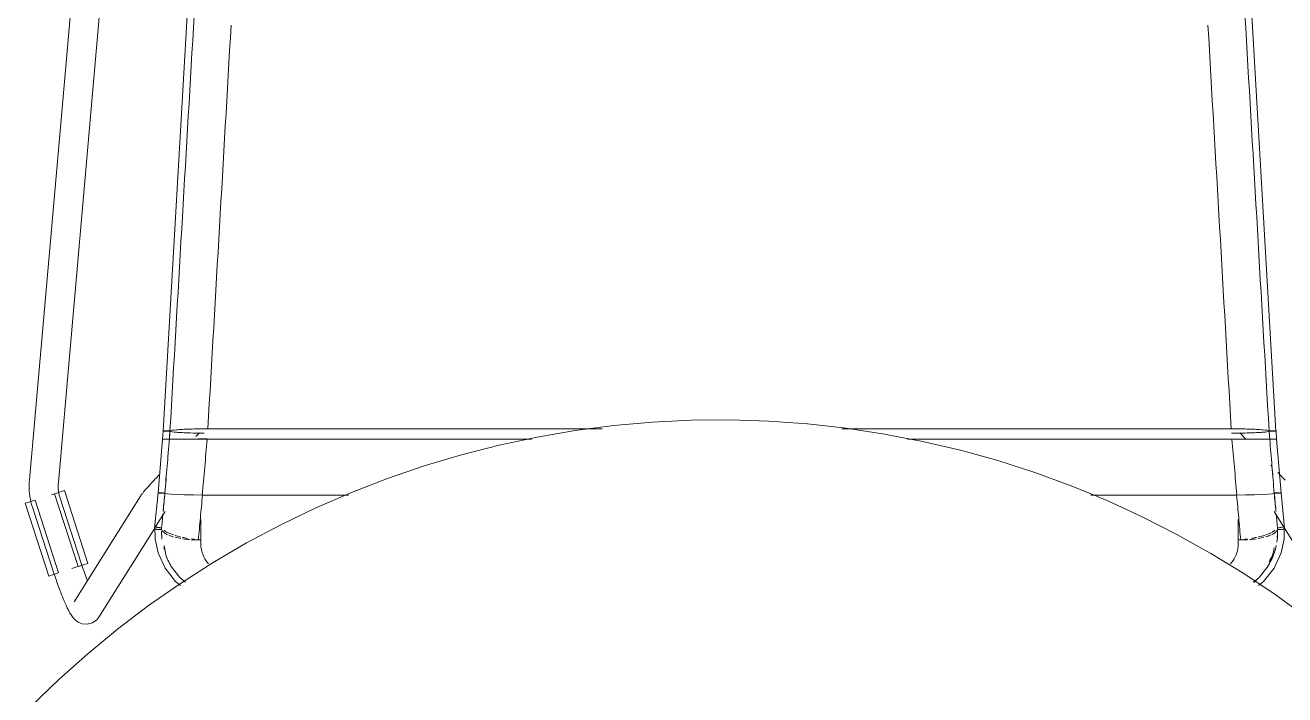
# Model space of a CAD drawing. Header units: millimetres. Extents: x 155927 to 295199, y -4084 to 97293.
# Drawn here: x 227177 to 227696, y 31394 to 31670 of the extents above; entities that cross this region are included whole.
import ezdxf

# ---------------------------------------------------------------- set-up
doc = ezdxf.new("R2010")
doc.units = ezdxf.units.MM
doc.header["$MEASUREMENT"] = 0
doc.layers.add('I-FURN', color=8, linetype='CONTINUOUS', lineweight=9)

msp = doc.modelspace()

# ---------------------------------------------------------------- linework, layer by layer
at = {"layer": 'I-FURN'}
for p, q in [((227217.74, 31926.27), (227178.79, 31482.95)), ((227190.74, 31481.9), (227228.04, 31906.4)), ((227253.22, 31834.98), (227233.93, 31503.07)), ((227673.46, 31834.98), (227692.74, 31503.07)), ((227435.68, 31506.71), (227419.74, 31505.28)), ((227451.66, 31507.49), (227435.68, 31506.71)), ((227467.66, 31507.64), (227451.66, 31507.49)), ((227483.65, 31507.15), (227467.66, 31507.64)), ((227499.61, 31506.02), (227483.65, 31507.15)), ((227233.66, 31499.71), (227233.93, 31503.07)), ((227234, 31503.1), (227233.93, 31503.07)), ((227233.93, 31503.07), (227234, 31503.04)), ((227234.19, 31503.13), (227234, 31503.1)), ((227234, 31503.04), (227234.19, 31503.02)), ((227234.48, 31503.15), (227234.19, 31503.13)), ((227234.19, 31503.02), (227234.49, 31503)), ((227234.86, 31503.17), (227234.48, 31503.15)), ((227234.49, 31503), (227234.87, 31502.98)), ((227235.31, 31503.18), (227234.86, 31503.17)), ((227234.87, 31502.98), (227235.32, 31502.97)), ((227235.8, 31503.18), (227235.31, 31503.18)), ((227235.32, 31502.97), (227235.81, 31502.96)), ((227236.3, 31503.18), (227235.8, 31503.18)), ((227235.81, 31502.96), (227236.31, 31502.96)), ((227236.77, 31503.17), (227236.3, 31503.18)), ((227236.31, 31502.96), (227236.78, 31502.97)), ((227237.66, 31503.38), (227236.77, 31503.17)), ((227236.78, 31502.97), (227237.68, 31502.76)), ((227239.41, 31503.58), (227237.66, 31503.38)), ((227237.68, 31502.76), (227239.43, 31502.57)), ((227241.91, 31503.74), (227239.41, 31503.58)), ((227239.43, 31502.57), (227241.93, 31502.41)), ((227245.04, 31503.86), (227241.91, 31503.74)), ((227241.93, 31502.41), (227245.05, 31502.29)), ((227248.6, 31503.94), (227245.04, 31503.86)), ((227245.05, 31502.29), (227248.6, 31502.21)), ((227248.9, 31502.33), (227247.43, 31500.8)), ((227252.39, 31503.97), (227248.6, 31503.94)), ((227248.6, 31502.21), (227250.85, 31502.18)), ((227414.98, 31503.97), (227252.39, 31503.97)), ((227252.39, 31503.97), (227414.98, 31503.97)), ((227403.88, 31503.22), (227388.11, 31500.52)), ((227419.74, 31505.28), (227403.88, 31503.22)), ((227515.51, 31504.25), (227499.61, 31506.02)), ((227674.29, 31503.97), (227513.72, 31503.97)), ((227513.72, 31503.97), (227674.29, 31503.97)), ((227531.33, 31501.84), (227515.51, 31504.25)), ((227547.03, 31498.81), (227531.33, 31501.84)), ((227678.08, 31503.94), (227674.29, 31503.97)), ((227674.4, 31502.18), (227678.08, 31502.21)), ((227680.35, 31499.66), (227677.78, 31502.33)), ((227681.64, 31503.86), (227678.08, 31503.94)), ((227678.08, 31502.21), (227681.63, 31502.29)), ((227681.63, 31502.29), (227684.75, 31502.41)), ((227684.77, 31503.74), (227681.64, 31503.86)), ((227684.75, 31502.41), (227687.25, 31502.57)), ((227687.27, 31503.58), (227684.77, 31503.74)), ((227687.25, 31502.57), (227689, 31502.76)), ((227689.02, 31503.38), (227687.27, 31503.58)), ((227689, 31502.76), (227689.9, 31502.97)), ((227689.91, 31503.17), (227689.02, 31503.38)), ((227689.9, 31502.97), (227690.37, 31502.96)), ((227690.38, 31503.18), (227689.91, 31503.17)), ((227690.37, 31502.96), (227690.87, 31502.96)), ((227690.88, 31503.18), (227690.38, 31503.18)), ((227690.87, 31502.96), (227691.36, 31502.97)), ((227691.37, 31503.18), (227690.88, 31503.18)), ((227691.36, 31502.97), (227691.81, 31502.98)), ((227691.82, 31503.17), (227691.37, 31503.18)), ((227691.81, 31502.98), (227692.19, 31503)), ((227692.2, 31503.15), (227691.82, 31503.17)), ((227692.19, 31503), (227692.49, 31503.02)), ((227692.49, 31503.13), (227692.2, 31503.15)), ((227692.68, 31503.1), (227692.49, 31503.13)), ((227692.49, 31503.02), (227692.68, 31503.04)), ((227692.74, 31503.07), (227692.68, 31503.1)), ((227692.68, 31503.04), (227692.74, 31503.07)), ((227693.02, 31499.71), (227692.75, 31503.07)), ((227233.66, 31499.71), (227231.84, 31477.51)), ((227233.66, 31499.71), (227233.73, 31499.72)), ((227233.73, 31499.72), (227233.66, 31499.71)), ((227233.73, 31499.71), (227233.66, 31499.71)), ((227233.66, 31499.71), (227233.72, 31499.71)), ((227233.91, 31499.71), (227234.21, 31499.71)), ((227234.21, 31499.71), (227233.92, 31499.71)), ((227234.21, 31499.72), (227234.6, 31499.72)), ((227234.59, 31499.72), (227234.21, 31499.72)), ((227234.59, 31499.71), (227234.21, 31499.71)), ((227234.21, 31499.71), (227234.59, 31499.71)), ((227235.05, 31499.72), (227234.59, 31499.72)), ((227235.04, 31499.71), (227234.59, 31499.71)), ((227234.59, 31499.71), (227235.04, 31499.71)), ((227234.6, 31499.72), (227235.05, 31499.72)), ((227235.53, 31499.71), (227235.04, 31499.71)), ((227235.04, 31499.71), (227235.53, 31499.71)), ((227235.05, 31499.72), (227235.54, 31499.72)), ((227235.54, 31499.72), (227235.05, 31499.72)), ((227236.03, 31499.71), (227235.53, 31499.71)), ((227235.53, 31499.71), (227236.03, 31499.71)), ((227235.54, 31499.72), (227236.04, 31499.72)), ((227236.03, 31499.72), (227235.54, 31499.72)), ((227236.5, 31499.72), (227236.03, 31499.72)), ((227236.5, 31499.71), (227236.03, 31499.71)), ((227236.03, 31499.71), (227236.5, 31499.71)), ((227236.04, 31499.72), (227236.51, 31499.72)), ((227237.39, 31499.69), (227236.5, 31499.71)), ((227236.5, 31499.71), (227237.38, 31499.69)), ((227237.38, 31499.69), (227239.13, 31499.68)), ((227239.13, 31499.68), (227237.39, 31499.69)), ((227237.4, 31499.74), (227239.16, 31499.75)), ((227239.15, 31499.75), (227237.4, 31499.74)), ((227239.13, 31499.68), (227241.63, 31499.67)), ((227241.63, 31499.67), (227239.14, 31499.68)), ((227241.65, 31499.76), (227239.15, 31499.75)), ((227239.16, 31499.75), (227241.65, 31499.76)), ((227241.63, 31499.67), (227244.77, 31499.66)), ((227244.77, 31499.66), (227241.64, 31499.67)), ((227241.65, 31499.76), (227244.78, 31499.77)), ((227244.77, 31499.77), (227241.65, 31499.76)), ((227248.34, 31499.65), (227244.77, 31499.66)), ((227244.77, 31499.66), (227248.34, 31499.65)), ((227248.33, 31499.78), (227252.11, 31499.78)), ((227252.11, 31499.78), (227248.33, 31499.78)), ((227252.12, 31499.65), (227248.34, 31499.65)), ((227248.34, 31499.65), (227252.12, 31499.65)), ((227385.76, 31499.65), (227252.12, 31499.65)), ((227252.12, 31499.65), (227385.76, 31499.65)), ((227372.46, 31497.2), (227356.95, 31493.26)), ((227388.11, 31500.52), (227372.46, 31497.2)), ((227674.55, 31499.65), (227540.81, 31499.65)), ((227540.81, 31499.65), (227674.55, 31499.65)), ((227562.61, 31495.15), (227547.03, 31498.81)), ((227678.34, 31499.65), (227674.55, 31499.65)), ((227674.55, 31499.65), (227678.34, 31499.65)), ((227681.91, 31499.66), (227678.34, 31499.65)), ((227678.34, 31499.65), (227681.91, 31499.66)), ((227678.35, 31499.78), (227681.9, 31499.77)), ((227681.9, 31499.77), (227678.35, 31499.78)), ((227685.04, 31499.67), (227681.91, 31499.66)), ((227681.91, 31499.66), (227685.04, 31499.67)), ((227685.03, 31499.76), (227687.52, 31499.75)), ((227687.53, 31499.75), (227685.03, 31499.76)), ((227685.04, 31499.67), (227687.55, 31499.68)), ((227687.54, 31499.68), (227685.05, 31499.67)), ((227687.52, 31499.75), (227689.27, 31499.74)), ((227689.28, 31499.74), (227687.53, 31499.75)), ((227689.29, 31499.69), (227687.55, 31499.68)), ((227687.55, 31499.68), (227689.3, 31499.69)), ((227690.18, 31499.71), (227689.29, 31499.69)), ((227689.3, 31499.69), (227690.18, 31499.71)), ((227690.17, 31499.72), (227690.64, 31499.72)), ((227690.65, 31499.72), (227690.17, 31499.72)), ((227690.65, 31499.71), (227690.18, 31499.71)), ((227690.18, 31499.71), (227690.65, 31499.71)), ((227690.64, 31499.72), (227691.14, 31499.72)), ((227691.14, 31499.72), (227690.65, 31499.72)), ((227691.15, 31499.71), (227690.65, 31499.71)), ((227690.65, 31499.71), (227691.15, 31499.71)), ((227691.14, 31499.72), (227691.63, 31499.72)), ((227691.63, 31499.72), (227691.14, 31499.72)), ((227691.64, 31499.71), (227691.15, 31499.71)), ((227691.15, 31499.71), (227691.64, 31499.71)), ((227691.63, 31499.72), (227692.08, 31499.72)), ((227692.09, 31499.72), (227691.63, 31499.72)), ((227692.09, 31499.71), (227691.64, 31499.71)), ((227691.64, 31499.71), (227692.09, 31499.71)), ((227692.08, 31499.72), (227692.46, 31499.72)), ((227692.47, 31499.72), (227692.09, 31499.72)), ((227692.47, 31499.71), (227692.09, 31499.71)), ((227692.09, 31499.71), (227692.47, 31499.71)), ((227692.46, 31499.72), (227692.76, 31499.72)), ((227692.76, 31499.72), (227692.47, 31499.72)), ((227692.76, 31499.71), (227692.47, 31499.71)), ((227692.47, 31499.71), (227692.77, 31499.71)), ((227692.76, 31499.72), (227692.95, 31499.72)), ((227692.95, 31499.72), (227692.76, 31499.72)), ((227692.95, 31499.71), (227692.76, 31499.71)), ((227692.77, 31499.71), (227692.95, 31499.71)), ((227692.95, 31499.72), (227693.02, 31499.71)), ((227693.02, 31499.71), (227692.95, 31499.72)), ((227693.02, 31499.71), (227692.95, 31499.71)), ((227692.95, 31499.71), (227693.02, 31499.71)), ((227693.02, 31499.71), (227694.84, 31477.51)), ((227356.95, 31493.26), (227341.62, 31488.69)), ((227578.03, 31490.87), (227562.61, 31495.15)), ((227593.26, 31485.98), (227578.03, 31490.87)), ((227341.62, 31488.69), (227326.48, 31483.52)), ((227608.28, 31480.48), (227593.26, 31485.98)), ((227691.12, 31488.47), (227690.63, 31488.98)), ((227693.93, 31485.5), (227693.47, 31485.98)), ((227694.38, 31485.02), (227693.93, 31485.5)), ((227178.71, 31481.81), (227178.68, 31480.67)), ((227178.68, 31480.67), (227178.69, 31479.53)), ((227178.79, 31482.95), (227178.71, 31481.81)), ((227190.68, 31480.55), (227190.7, 31481.21)), ((227190.69, 31479.88), (227190.68, 31480.55)), ((227190.7, 31481.21), (227190.74, 31481.87)), ((227190.74, 31481.87), (227190.74, 31481.9)), ((227227.71, 31480.03), (227228.02, 31480.38)), ((227228.02, 31480.38), (227228.35, 31480.75)), ((227228.35, 31480.75), (227228.69, 31481.13)), ((227228.69, 31481.13), (227229.05, 31481.52)), ((227229.05, 31481.52), (227229.42, 31481.92)), ((227229.42, 31481.92), (227229.8, 31482.33)), ((227229.8, 31482.33), (227230.19, 31482.76)), ((227230.19, 31482.76), (227230.59, 31483.19)), ((227230.59, 31483.19), (227231.01, 31483.64)), ((227231.01, 31483.64), (227231.43, 31484.09)), ((227231.43, 31484.09), (227231.86, 31484.55)), ((227231.86, 31484.55), (227232.3, 31485.02)), ((227326.48, 31483.52), (227311.56, 31477.75)), ((227623.08, 31474.38), (227608.28, 31480.48)), ((227694.82, 31484.55), (227694.38, 31485.02)), ((227695.25, 31484.09), (227694.82, 31484.55)), ((227695.67, 31483.64), (227695.25, 31484.09)), ((227696.09, 31483.19), (227695.67, 31483.64)), ((227696.49, 31482.76), (227696.09, 31483.19)), ((227178.69, 31479.53), (227178.75, 31478.39)), ((227178.75, 31478.39), (227178.86, 31477.25)), ((227178.86, 31477.25), (227179.01, 31476.12)), ((227179.01, 31476.12), (227179.21, 31474.99)), ((227187.93, 31476.77), (227189.09, 31477.14)), ((227189.19, 31477.18), (227198.88, 31447.17)), ((227189.31, 31477.21), (227191.28, 31477.85)), ((227190.72, 31479.22), (227190.69, 31479.88)), ((227190.79, 31478.56), (227190.72, 31479.22)), ((227190.87, 31477.91), (227190.79, 31478.56)), ((227190.99, 31477.26), (227190.87, 31477.91)), ((227191.13, 31476.61), (227190.99, 31477.26)), ((227191.3, 31475.97), (227191.13, 31476.61)), ((227191.28, 31477.85), (227193.23, 31478.48)), ((227191.49, 31475.33), (227191.3, 31475.97)), ((227200.2, 31448.52), (227191.49, 31475.33)), ((227202.92, 31448.48), (227193.23, 31478.48)), ((227224.58, 31476.25), (227197.28, 31432.66)), ((227224.58, 31476.25), (227224.8, 31476.57)), ((227224.8, 31476.57), (227224.98, 31476.83)), ((227224.98, 31476.83), (227225.15, 31477.06)), ((227225.15, 31477.06), (227225.33, 31477.28)), ((227225.33, 31477.28), (227225.51, 31477.5)), ((227225.51, 31477.5), (227225.7, 31477.73)), ((227225.7, 31477.73), (227225.9, 31477.97)), ((227225.9, 31477.97), (227226.11, 31478.23)), ((227226.11, 31478.23), (227226.34, 31478.49)), ((227226.34, 31478.49), (227226.59, 31478.77)), ((227226.59, 31478.77), (227226.84, 31479.07)), ((227226.84, 31479.07), (227227.12, 31479.37)), ((227227.12, 31479.37), (227227.4, 31479.7)), ((227227.4, 31479.7), (227227.71, 31480.03)), ((227231.83, 31477.51), (227230.41, 31463.02)), ((227231.9, 31477.54), (227231.83, 31477.51)), ((227231.83, 31477.51), (227231.9, 31477.49)), ((227231.84, 31477.51), (227231.9, 31477.54)), ((227231.9, 31477.49), (227231.84, 31477.51)), ((227232.08, 31477.56), (227231.9, 31477.54)), ((227231.9, 31477.54), (227232.09, 31477.56)), ((227231.9, 31477.49), (227232.09, 31477.46)), ((227232.38, 31477.58), (227232.08, 31477.56)), ((227232.09, 31477.56), (227232.38, 31477.58)), ((227232.09, 31477.46), (227232.38, 31477.44)), ((227232.39, 31477.44), (227232.09, 31477.46)), ((227232.76, 31477.6), (227232.38, 31477.58)), ((227232.38, 31477.58), (227232.76, 31477.6)), ((227232.38, 31477.44), (227232.77, 31477.42)), ((227232.77, 31477.42), (227232.39, 31477.44)), ((227233.21, 31477.61), (227232.76, 31477.6)), ((227232.76, 31477.6), (227233.21, 31477.61)), ((227232.77, 31477.42), (227233.22, 31477.41)), ((227233.23, 31477.41), (227232.77, 31477.42)), ((227233.7, 31477.62), (227233.21, 31477.61)), ((227233.21, 31477.61), (227233.7, 31477.62)), ((227233.22, 31477.41), (227233.71, 31477.41)), ((227233.72, 31477.41), (227233.23, 31477.41)), ((227233.71, 31477.41), (227234.21, 31477.41)), ((227234.22, 31477.41), (227233.72, 31477.41)), ((227234.67, 31477.61), (227234.2, 31477.61)), ((227234.2, 31477.61), (227234.67, 31477.61)), ((227234.21, 31477.41), (227234.68, 31477.42)), ((227234.69, 31477.42), (227234.22, 31477.41)), ((227234.68, 31477.42), (227235.57, 31477.23)), ((227235.57, 31477.23), (227234.69, 31477.42)), ((227237.29, 31477.05), (227235.57, 31477.23)), ((227235.57, 31477.23), (227237.31, 31477.05)), ((227239.75, 31476.9), (227237.31, 31477.05)), ((227237.31, 31477.05), (227239.79, 31476.9)), ((227242.82, 31476.78), (227239.78, 31476.9)), ((227239.79, 31476.9), (227242.89, 31476.78)), ((227246.32, 31476.71), (227242.88, 31476.78)), ((227242.89, 31476.78), (227246.32, 31476.71)), ((227246.42, 31476.71), (227250.18, 31476.68)), ((227250.06, 31476.68), (227246.42, 31476.71)), ((227250.18, 31476.68), (227310.3, 31476.68)), ((227310.3, 31476.68), (227250.18, 31476.68)), ((227311.56, 31477.75), (227296.88, 31471.38)), ((227616.38, 31476.68), (227676.5, 31476.68)), ((227676.5, 31476.68), (227616.38, 31476.68)), ((227676.5, 31476.68), (227680.26, 31476.71)), ((227676.62, 31476.68), (227676.59, 31476.68)), ((227680.26, 31476.71), (227676.62, 31476.68)), ((227683.8, 31476.78), (227680.35, 31476.71)), ((227680.36, 31476.71), (227683.79, 31476.78)), ((227683.79, 31476.78), (227686.89, 31476.9)), ((227686.9, 31476.9), (227683.86, 31476.78)), ((227686.89, 31476.9), (227689.37, 31477.05)), ((227689.37, 31477.05), (227686.93, 31476.9)), ((227689.37, 31477.05), (227691.11, 31477.23)), ((227691.11, 31477.23), (227689.39, 31477.05)), ((227691.99, 31477.42), (227691.11, 31477.23)), ((227691.11, 31477.23), (227692, 31477.42)), ((227692.46, 31477.41), (227691.99, 31477.42)), ((227692, 31477.42), (227692.47, 31477.41)), ((227692.48, 31477.61), (227692.01, 31477.61)), ((227692.01, 31477.61), (227692.48, 31477.61)), ((227692.96, 31477.41), (227692.46, 31477.41)), ((227692.47, 31477.41), (227692.97, 31477.41)), ((227692.98, 31477.62), (227692.48, 31477.61)), ((227692.48, 31477.61), (227692.98, 31477.62)), ((227693.45, 31477.41), (227692.96, 31477.41)), ((227692.97, 31477.41), (227693.46, 31477.41)), ((227693.47, 31477.61), (227692.98, 31477.62)), ((227692.98, 31477.62), (227693.47, 31477.61)), ((227693.9, 31477.42), (227693.45, 31477.41)), ((227693.46, 31477.41), (227693.91, 31477.42)), ((227693.92, 31477.6), (227693.47, 31477.61)), ((227693.47, 31477.61), (227693.92, 31477.6)), ((227694.29, 31477.44), (227693.9, 31477.42)), ((227693.91, 31477.42), (227694.29, 31477.44)), ((227694.29, 31477.44), (227694.59, 31477.46)), ((227694.58, 31477.46), (227694.29, 31477.44)), ((227694.6, 31477.56), (227694.3, 31477.58)), ((227694.3, 31477.58), (227694.59, 31477.56)), ((227694.59, 31477.56), (227694.78, 31477.54)), ((227694.59, 31477.46), (227694.78, 31477.49)), ((227694.78, 31477.54), (227694.6, 31477.56)), ((227694.85, 31477.51), (227694.78, 31477.54)), ((227694.78, 31477.54), (227694.84, 31477.51)), ((227694.84, 31477.51), (227694.78, 31477.49)), ((227694.78, 31477.49), (227694.85, 31477.51)), ((227694.85, 31477.51), (227696.27, 31463.02)), ((227177.08, 31473.27), (227179.03, 31473.9)), ((227186.76, 31443.26), (227177.08, 31473.27)), ((227179.03, 31473.9), (227181, 31474.53)), ((227179.21, 31474.99), (227179.45, 31473.87)), ((227179.45, 31473.87), (227179.73, 31472.77)), ((227179.73, 31472.77), (227180.06, 31471.67)), ((227180.06, 31471.67), (227180.08, 31471.63)), ((227180.08, 31471.63), (227188.79, 31444.82)), ((227190.81, 31444.56), (227181.12, 31474.57)), ((227230.71, 31463.43), (227234.75, 31469.88)), ((227296.88, 31471.38), (227282.47, 31464.43)), ((227637.61, 31467.7), (227623.08, 31474.38)), ((227691.93, 31469.88), (227695.97, 31463.43)), ((227249.47, 31466.64), (227249.47, 31456.89)), ((227651.87, 31460.45), (227637.61, 31467.7)), ((227677.2, 31456.89), (227677.2, 31466.64)), ((227207.45, 31426.29), (227230.48, 31463.06)), ((227230.62, 31458.45), (227230.53, 31463.92)), ((227282.47, 31464.43), (227268.35, 31456.92)), ((227665.83, 31452.62), (227651.87, 31460.45)), ((227696.06, 31458.45), (227696.15, 31463.92)), ((227696.2, 31463.06), (227719.23, 31426.29)), ((227231.83, 31452.81), (227230.62, 31458.45)), ((227249.53, 31458.13), (227248.48, 31458.13)), ((227268.35, 31456.92), (227254.54, 31448.84)), ((227678.2, 31458.13), (227677.15, 31458.13)), ((227694.85, 31452.81), (227696.06, 31458.45)), ((227234.74, 31446.49), (227231.83, 31452.81)), ((227237.31, 31447.2), (227235.4, 31450.89)), ((227679.46, 31444.25), (227665.83, 31452.62)), ((227689.37, 31447.2), (227691.28, 31450.89)), ((227691.94, 31446.49), (227694.85, 31452.81)), ((227188.72, 31443.89), (227186.76, 31443.26)), ((227190.69, 31444.53), (227188.72, 31443.89)), ((227188.94, 31444.36), (227188.79, 31444.82)), ((227189.18, 31443.62), (227188.94, 31444.36)), ((227196.3, 31446.34), (227198.78, 31447.14)), ((227200.97, 31447.84), (227198.99, 31447.21)), ((227200.31, 31448.19), (227200.2, 31448.52)), ((227200.54, 31447.5), (227200.31, 31448.19)), ((227200.77, 31446.81), (227200.54, 31447.5)), ((227201, 31446.13), (227200.77, 31446.81)), ((227202.92, 31448.48), (227200.97, 31447.84)), ((227201.23, 31445.45), (227201, 31446.13)), ((227201.47, 31444.78), (227201.23, 31445.45)), ((227201.7, 31444.11), (227201.47, 31444.78)), ((227201.94, 31443.45), (227201.7, 31444.11)), ((227239.07, 31440.96), (227234.74, 31446.49)), ((227240.81, 31442.63), (227237.31, 31447.2)), ((227254.54, 31448.84), (227241.06, 31440.22)), ((227692.75, 31435.34), (227679.46, 31444.25)), ((227685.87, 31442.63), (227689.37, 31447.2)), ((227687.61, 31440.96), (227691.94, 31446.49)), ((227189.43, 31442.88), (227189.18, 31443.62)), ((227189.68, 31442.15), (227189.43, 31442.88)), ((227189.93, 31441.42), (227189.68, 31442.15)), ((227190.18, 31440.7), (227189.93, 31441.42)), ((227190.43, 31439.98), (227190.18, 31440.7)), ((227190.69, 31439.28), (227190.43, 31439.98)), ((227190.94, 31438.58), (227190.69, 31439.28)), ((227202.17, 31442.81), (227201.94, 31443.45)), ((227202.41, 31442.17), (227202.17, 31442.81)), ((227202.64, 31441.55), (227202.41, 31442.17)), ((227241.06, 31440.22), (227227.94, 31431.06)), ((227241.13, 31439.32), (227239.07, 31440.96)), ((227243.15, 31440.67), (227240.81, 31442.63)), ((227683.54, 31440.68), (227685.87, 31442.63)), ((227685.57, 31439.33), (227687.61, 31440.96)), ((227191.2, 31437.89), (227190.94, 31438.58)), ((227191.45, 31437.21), (227191.2, 31437.89)), ((227191.71, 31436.55), (227191.45, 31437.21)), ((227191.96, 31435.89), (227191.71, 31436.55)), ((227192.21, 31435.25), (227191.96, 31435.89)), ((227192.46, 31434.63), (227192.21, 31435.25)), ((227192.71, 31434.02), (227192.46, 31434.63)), ((227192.96, 31433.42), (227192.71, 31434.02)), ((227705.67, 31425.9), (227692.75, 31435.34)), ((227193.2, 31432.84), (227192.96, 31433.42)), ((227193.44, 31432.28), (227193.2, 31432.84)), ((227193.69, 31431.74), (227193.44, 31432.28)), ((227193.92, 31431.21), (227193.69, 31431.74)), ((227194.16, 31430.7), (227193.92, 31431.21)), ((227194.39, 31430.21), (227194.16, 31430.7)), ((227194.62, 31429.73), (227194.39, 31430.21)), ((227194.85, 31429.28), (227194.62, 31429.73)), ((227195.08, 31428.84), (227194.85, 31429.28)), ((227195.31, 31428.41), (227195.08, 31428.84)), ((227195.54, 31428), (227195.31, 31428.41)), ((227227.94, 31431.06), (227215.19, 31421.39)), ((227195.77, 31427.6), (227195.54, 31428)), ((227196.02, 31427.21), (227195.77, 31427.6)), ((227196.27, 31426.82), (227196.02, 31427.21)), ((227196.55, 31426.43), (227196.27, 31426.82)), ((227196.86, 31426.03), (227196.55, 31426.43)), ((227197.23, 31425.6), (227196.86, 31426.03)), ((227197.7, 31425.14), (227197.23, 31425.6)), ((227198.33, 31424.62), (227197.7, 31425.14)), ((227199.24, 31424.05), (227198.33, 31424.62)), ((227200.62, 31423.53), (227199.24, 31424.05)), ((227202.59, 31423.36), (227200.62, 31423.53)), ((227204.82, 31423.94), (227202.59, 31423.36)), ((227206.55, 31425.17), (227204.82, 31423.94)), ((227206.55, 31425.17), (227207.45, 31426.29)), ((227215.19, 31421.39), (227202.85, 31411.22)), ((227202.85, 31411.22), (227190.92, 31400.56)), ((227190.92, 31400.56), (227179.42, 31389.43))]:
    msp.add_line(p, q, dxfattribs=at)
for points in [[(227236.77, 31503.17), (227239.99, 31558.58), (227246.43, 31669.34), (227252.87, 31779.93), (227256.09, 31835.17)], [(227689.91, 31503.17), (227686.69, 31558.58), (227680.25, 31669.34), (227673.81, 31779.93), (227670.59, 31835.17)], [(227252.39, 31503.97), (227255.58, 31559.49), (227258.78, 31615.02), (227261.97, 31670.46)], [(227664.7, 31670.46), (227667.9, 31615), (227671.1, 31559.49), (227674.29, 31503.97)], [(227236.78, 31502.97), (227236.18, 31502.96), (227234.67, 31502.96), (227233.93, 31503.04), (227233.93, 31503.07)], [(227236.77, 31503.17), (227236.72, 31502.6), (227236.63, 31501.44), (227236.54, 31500.28), (227236.5, 31499.71)], [(227236.78, 31502.97), (227236.73, 31502.43), (227236.64, 31501.35), (227236.55, 31500.26), (227236.51, 31499.72)], [(227689.9, 31502.97), (227689.95, 31502.43), (227690.04, 31501.35), (227690.13, 31500.26), (227690.17, 31499.72)], [(227689.91, 31503.17), (227689.96, 31502.6), (227690.05, 31501.44), (227690.13, 31500.28), (227690.18, 31499.71)], [(227234.69, 31477.42), (227234.99, 31481.13), (227235.59, 31488.55), (227236.2, 31495.99), (227236.5, 31499.71)], [(227251.09, 31488.16), (227251.44, 31491.99), (227251.78, 31495.82), (227252.12, 31499.65)], [(227674.55, 31499.65), (227674.9, 31495.82), (227675.24, 31491.99), (227675.59, 31488.16)], [(227691.99, 31477.42), (227691.69, 31481.13), (227691.09, 31488.55), (227690.48, 31495.99), (227690.18, 31499.71)], [(227235.88, 31492.17), (227235.91, 31492.58), (227235.95, 31492.99), (227235.98, 31493.4)], [(227234.67, 31477.61), (227234.97, 31481.25), (227235.28, 31484.9), (227235.58, 31488.56)], [(227250.06, 31476.68), (227250.4, 31480.5), (227250.75, 31484.33), (227251.09, 31488.16)], [(227675.59, 31488.16), (227675.93, 31484.33), (227676.27, 31480.5), (227676.62, 31476.68)], [(227234.67, 31477.61), (227234.43, 31475.23), (227234.2, 31472.87), (227233.96, 31470.52)], [(227234.68, 31477.42), (227234.44, 31474.89), (227234.2, 31472.38), (227233.96, 31469.88)], [(227250.18, 31476.68), (227249.87, 31473.55), (227249.28, 31467.3), (227248.74, 31461.16), (227248.48, 31458.13)], [(227676.5, 31476.68), (227676.81, 31473.55), (227677.4, 31467.3), (227677.94, 31461.16), (227678.2, 31458.13)], [(227692, 31477.42), (227692.24, 31474.89), (227692.48, 31472.38), (227692.72, 31469.88)], [(227692.03, 31477.42), (227692.26, 31475.11), (227692.49, 31472.8), (227692.72, 31470.52)], [(227233.88, 31468.98), (227233.67, 31466.79), (227233.46, 31464.62), (227233.25, 31462.47)], [(227692.8, 31468.98), (227693.01, 31466.79), (227693.22, 31464.62), (227693.43, 31462.47)], [(227230.59, 31463.77), (227230.63, 31463.72), (227230.76, 31463.63), (227231.05, 31463.5), (227231.44, 31463.38), (227231.89, 31463.29), (227232.39, 31463.22), (227232.88, 31463.19), (227233.2, 31463.19), (227233.35, 31463.2)], [(227235.79, 31460.3), (227235.1, 31460.62), (227233.96, 31461.32), (227233.39, 31462.07), (227233.25, 31462.47)], [(227233.29, 31461.64), (227233.3, 31460.98), (227233.33, 31460.33), (227233.4, 31459.69)], [(227233.42, 31458.47), (227233.34, 31459.28), (227233.33, 31460.11), (227233.33, 31460.94)], [(227234.26, 31462.11), (227234.66, 31461.79), (227235.19, 31461.46), (227235.83, 31461.15)], [(227236.08, 31461.04), (227236.71, 31460.74), (227237.45, 31460.47), (227238.27, 31460.2)], [(227238.22, 31459.41), (227237.5, 31459.62), (227236.86, 31459.85), (227236.26, 31460.1)], [(227238.7, 31460.05), (227239.5, 31459.8), (227240.38, 31459.57), (227241.3, 31459.35)], [(227685.38, 31459.35), (227686.31, 31459.56), (227687.25, 31459.79), (227688.1, 31460.04)], [(227688.42, 31460.19), (227689.24, 31460.46), (227690.05, 31460.74), (227690.6, 31461.04)], [(227690.43, 31460.1), (227689.84, 31459.85), (227689.18, 31459.62), (227688.45, 31459.41)], [(227690.85, 31461.15), (227691.49, 31461.47), (227691.88, 31461.78), (227692.21, 31462.11)], [(227693.4, 31460.93), (227693.39, 31459.67), (227693.29, 31458.41), (227693.11, 31457.17)], [(227693.2, 31458.95), (227693.31, 31459.84), (227693.33, 31460.74), (227693.33, 31461.64)], [(227234.21, 31455.22), (227234.42, 31454.49), (227234.65, 31453.78), (227234.92, 31453.07)], [(227241.28, 31458.73), (227240.43, 31458.88), (227239.63, 31459.04), (227238.89, 31459.23)], [(227241.96, 31459.2), (227242.6, 31459.06), (227243.26, 31458.92), (227243.94, 31458.8)], [(227244.76, 31458.3), (227243.86, 31458.37), (227242.98, 31458.48), (227242.13, 31458.6)], [(227245.64, 31458.55), (227246.12, 31458.48), (227246.59, 31458.43), (227247.07, 31458.38)], [(227248.48, 31458.13), (227247.53, 31458.14), (227246.6, 31458.17), (227245.69, 31458.23)], [(227249.48, 31456.61), (227249.47, 31457.12), (227249.48, 31457.63), (227249.53, 31458.13)], [(227677.15, 31458.13), (227677.19, 31457.63), (227677.21, 31457.12), (227677.21, 31456.61)], [(227680.98, 31458.23), (227680.07, 31458.17), (227679.15, 31458.14), (227678.2, 31458.13)], [(227679.61, 31458.37), (227680.09, 31458.42), (227680.56, 31458.48), (227681.02, 31458.55)], [(227684.55, 31458.6), (227683.7, 31458.47), (227682.83, 31458.36), (227681.91, 31458.3)], [(227682.72, 31458.81), (227683.4, 31458.93), (227684.06, 31459.06), (227684.72, 31459.2)], [(227687.78, 31459.23), (227687.04, 31459.04), (227686.23, 31458.88), (227685.4, 31458.73)], [(227684.94, 31441.8), (227684.51, 31441.4), (227684.06, 31441.01), (227683.6, 31440.63)]]:
    msp.add_open_spline(points, degree=3, dxfattribs=at)
for points, knots in [([(227233.93, 31503.07), (227233.93, 31503.09), (227234.07, 31503.12), (227234.46, 31503.15), (227234.85, 31503.17), (227235.3, 31503.18), (227235.8, 31503.19), (227236.3, 31503.18), (227236.62, 31503.18), (227236.77, 31503.17)], [-0.498493, -0.498493, -0.498493, -0.498493, -0.375, -0.3125, -0.25, -0.1875, -0.125, -0.0625, 0, 0, 0, 0]), ([(227236.77, 31503.17), (227237.05, 31503.32), (227238.43, 31503.53), (227241.79, 31503.75), (227244.96, 31503.87), (227248.56, 31503.95), (227251.11, 31503.97), (227252.39, 31503.97)], [-1, -1, -1, -1, -0.666667, -0.5, -0.333333, -0.166667, 0, 0, 0, 0]), ([(227250.85, 31502.18), (227248.82, 31502.2), (227245.6, 31502.25), (227241.81, 31502.4), (227238.46, 31502.62), (227237.07, 31502.83), (227236.78, 31502.97)], [-0.9335619, -0.9335619, -0.9335619, -0.9335619, -0.6666667, -0.5, -0.3333333, 0, 0, 0, 0]), ([(227674.29, 31503.97), (227675.57, 31503.97), (227678.12, 31503.95), (227681.72, 31503.87), (227684.89, 31503.75), (227688.25, 31503.53), (227689.63, 31503.32), (227689.91, 31503.17)], [-1, -1, -1, -1, -0.833333, -0.666667, -0.5, -0.333333, 0, 0, 0, 0]), ([(227689.9, 31502.97), (227689.61, 31502.83), (227688.22, 31502.62), (227684.87, 31502.4), (227681.71, 31502.28), (227678.15, 31502.2), (227675.64, 31502.18), (227674.4, 31502.18)], [-1, -1, -1, -1, -0.6666667, -0.5, -0.3333333, -0.1666667, -0.003964, -0.003964, -0.003964, -0.003964]), ([(227692.75, 31503.07), (227692.75, 31503.05), (227692.61, 31503.03), (227692.21, 31503), (227691.83, 31502.98), (227691.37, 31502.97), (227690.87, 31502.96), (227690.37, 31502.96), (227690.05, 31502.97), (227689.9, 31502.97)], [-0.5, -0.5, -0.5, -0.5, -0.375, -0.3125, -0.25, -0.1875, -0.125, -0.0625, 0, 0, 0, 0]), ([(227689.91, 31503.17), (227690.13, 31503.18), (227690.63, 31503.19), (227691.26, 31503.18), (227691.72, 31503.17), (227692.13, 31503.16), (227692.59, 31503.12), (227692.75, 31503.09), (227692.75, 31503.07)], [-1, -1, -1, -1, -0.90625, -0.8125, -0.765625, -0.71875, -0.625, -0.501507, -0.501507, -0.501507, -0.501507]), ([(227691.5, 31483.72), (227691.36, 31485.36), (227690.92, 31490.69), (227690.48, 31496.03), (227690.17, 31499.72)], [0.2766114, 0.2766114, 0.2766114, 0.2766114, 0.5, 1, 1, 1, 1]), ([(227233.25, 31462.47), (227233.1, 31462.44), (227232.82, 31462.41), (227232.39, 31462.4), (227232.02, 31462.41), (227231.73, 31462.43), (227231.46, 31462.46), (227231.21, 31462.51), (227230.98, 31462.58), (227230.79, 31462.64), (227230.59, 31462.74), (227230.49, 31462.83), (227230.46, 31462.87)], [0, 0, 0, 0, 0.0555556, 0.1111111, 0.1666667, 0.1944444, 0.2222222, 0.2777778, 0.3055556, 0.3333333, 0.3888889, 0.4444444, 0.4444444, 0.4444444, 0.4444444]), ([(227693.43, 31462.47), (227693.29, 31462.07), (227692.73, 31461.33), (227691.59, 31460.63), (227690.91, 31460.31)], [0, 0, 0, 0, 0.1666667, 0.3309695, 0.3309695, 0.3309695, 0.3309695]), ([(227693.33, 31463.2), (227693.55, 31463.19), (227694.04, 31463.19), (227694.79, 31463.28), (227695.46, 31463.43), (227695.89, 31463.61), (227696.04, 31463.72), (227696.09, 31463.77)], [-1, -1, -1, -1, -0.90625, -0.8125, -0.71875, -0.625, -0.5625, -0.5625, -0.5625, -0.5625]), ([(227696.22, 31462.87), (227696.2, 31462.85), (227696.16, 31462.8), (227696.05, 31462.73), (227695.86, 31462.63), (227695.54, 31462.52), (227695.14, 31462.45), (227694.79, 31462.42), (227694.41, 31462.4), (227693.97, 31462.4), (227693.61, 31462.44), (227693.43, 31462.47)], [0.5555556, 0.5555556, 0.5555556, 0.5555556, 0.5833333, 0.6180556, 0.6527778, 0.7222222, 0.7916667, 0.8263889, 0.8611111, 0.9305556, 1, 1, 1, 1]), ([(227237.31, 31447.22), (227236.8, 31448.05), (227235.22, 31450.77), (227234.62, 31453.75), (227234.34, 31455.85)], [-0.4024189, -0.4024189, -0.4024189, -0.4024189, -0.3333333, -0.1789981, -0.1789981, -0.1789981, -0.1789981]), ([(227252.64, 31448.24), (227251.87, 31449.14), (227249.94, 31452.14), (227249.31, 31455.75), (227249.53, 31458.13)], [0.5, 0.5, 0.5, 0.5, 0.6666667, 1, 1, 1, 1]), ([(227677.15, 31458.13), (227677.36, 31455.75), (227676.73, 31452.14), (227674.81, 31449.14), (227674.04, 31448.24)], [0, 0, 0, 0, 0.3333333, 0.5, 0.5, 0.5, 0.5]), ([(227692.85, 31455.89), (227692.41, 31453.77), (227691.4, 31450.69), (227689.77, 31447.93), (227689.18, 31447.06)], [0.1763318, 0.1763318, 0.1763318, 0.1763318, 0.3333333, 0.408557, 0.408557, 0.408557, 0.408557]), ([(227689.9, 31449.12), (227690.24, 31449.71), (227691.27, 31451.56), (227691.76, 31453.55), (227691.99, 31454.92)], [0.6175454, 0.6175454, 0.6175454, 0.6175454, 0.6666667, 0.7702374, 0.7702374, 0.7702374, 0.7702374])]:
    msp.add_open_spline(points, degree=3, knots=knots, dxfattribs=at)

doc.saveas('drawing.dxf')
